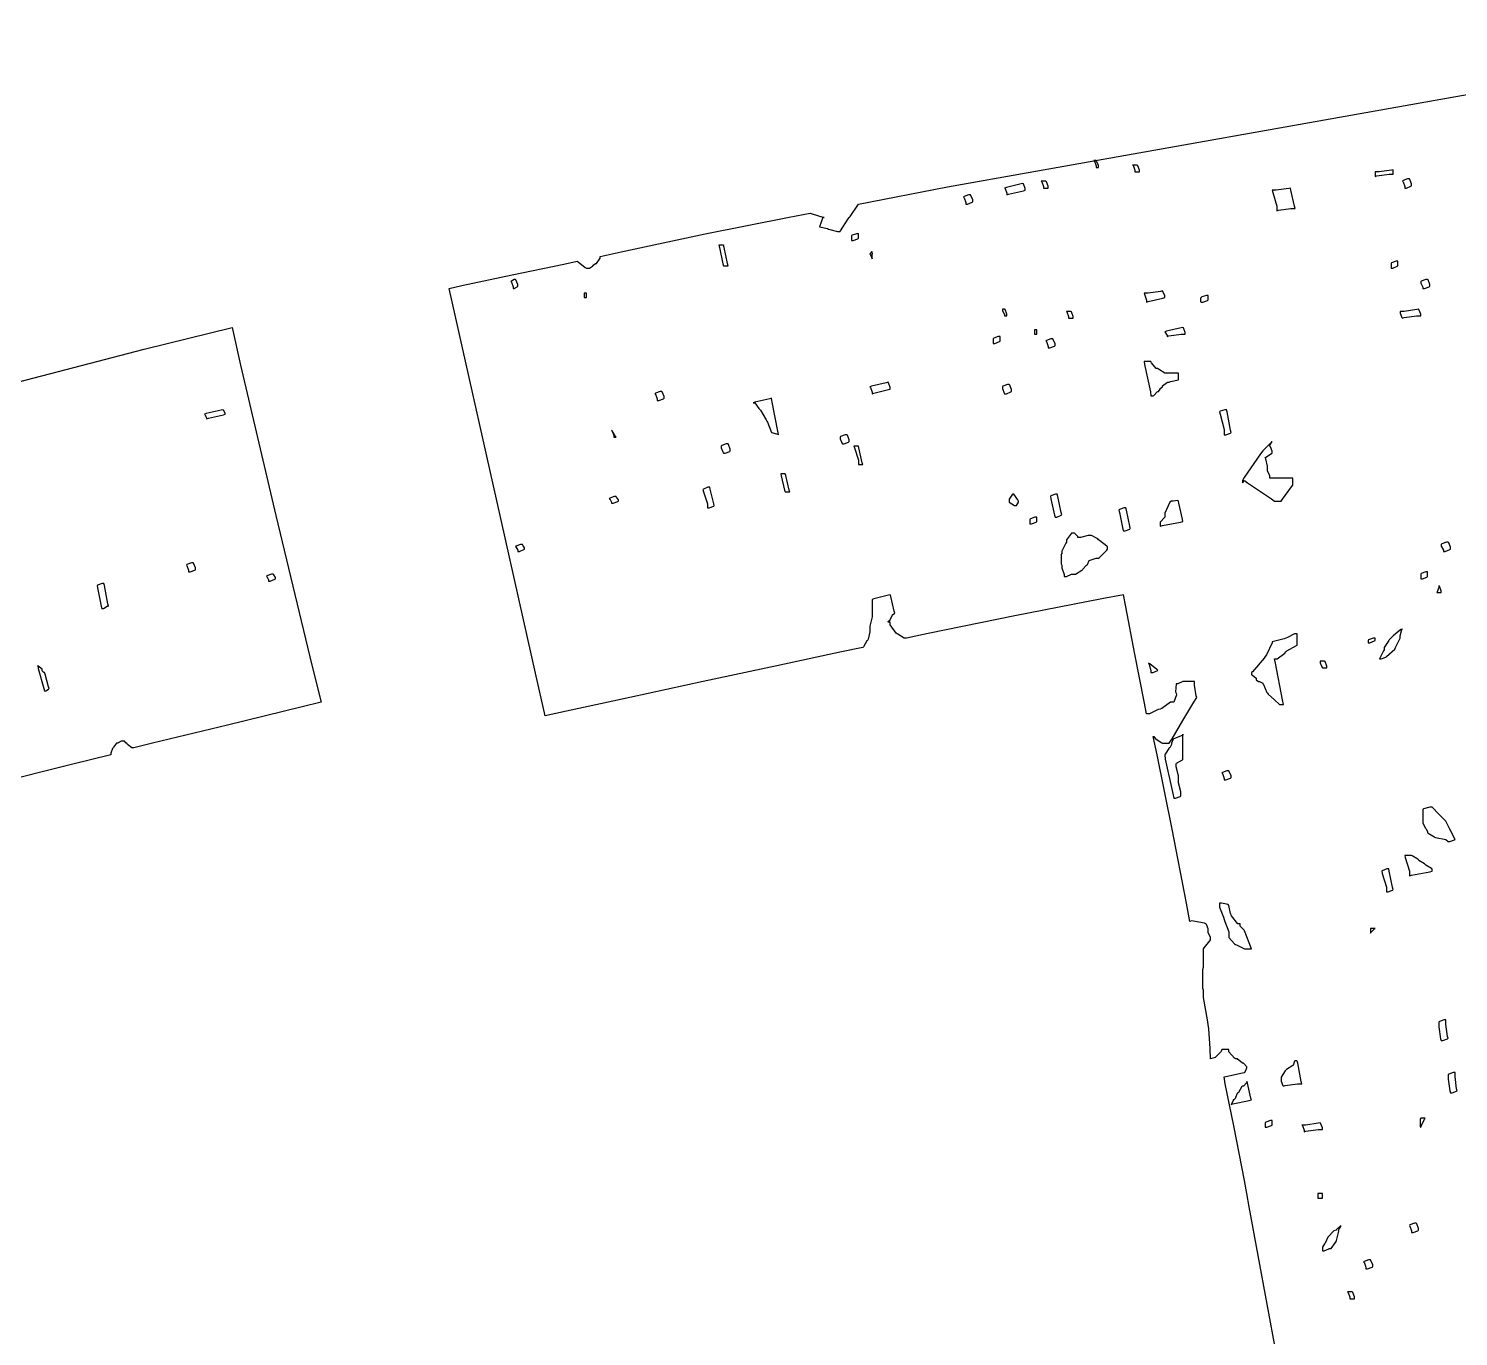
# Model space of a CAD drawing. Extents: x 54 to 303, y 49 to 296.
# Drawn here: x 98.32 to 120.39, y 272.04 to 292.23 of the extents above; entities that cross this region are included whole.
import ezdxf

# ---------------------------------------------------------------- set-up
doc = ezdxf.new("R2010")
doc.units = 0
doc.header["$MEASUREMENT"] = 0

msp = doc.modelspace()

# ---------------------------------------------------------------- linework, layer by layer
at = {"color": 7}
for points in [[(117.571, 271.789), (117.157, 274.046), (117.122, 274.249), (117.086, 274.453), (116.918, 275.295), (116.786, 275.944), (116.769, 276.049), (116.796, 276.058), (117.051, 276.111), (117.086, 276.119), (117.095, 276.129), (117.122, 276.189), (117.122, 276.189), (117.122, 276.207), (117.069, 276.261), (117.052, 276.261), (117.052, 276.261), (116.972, 276.331), (116.946, 276.331), (116.928, 276.341), (116.84, 276.44), (116.84, 276.472), (116.805, 276.472), (116.787, 276.472), (116.746, 276.472), (116.733, 276.472), (116.724, 276.445), (116.632, 276.349), (116.557, 276.331), (116.557, 276.331), (116.557, 276.331), (116.552, 276.491), (116.531, 276.79), (116.523, 276.86), (116.513, 276.932), (116.453, 277.275), (116.453, 277.39), (116.443, 277.417), (116.443, 277.708), (116.453, 277.742), (116.453, 277.814), (116.453, 277.972), (116.453, 278.025), (116.461, 278.043), (116.548, 278.149), (116.557, 278.165), (116.557, 278.201), (116.523, 278.28), (116.523, 278.306), (116.523, 278.334), (116.495, 278.404), (116.487, 278.412), (116.469, 278.422), (116.266, 278.457), (116.24, 278.448), (116.187, 278.73), (115.97, 279.877), (115.737, 281.023), (115.675, 281.304), (115.684, 281.304), (115.711, 281.27), (115.711, 281.27), (115.719, 281.262), (115.807, 281.209), (115.817, 281.2), (115.834, 281.2), (115.874, 281.2), (115.888, 281.2), (115.923, 281.2), (115.968, 281.27), (116.134, 281.553), (116.302, 281.835), (116.346, 281.905), (116.337, 281.932), (116.31, 282.097), (116.31, 282.152), (116.275, 282.152), (116.196, 282.152), (116.17, 282.152), (116.134, 282.152), (116.054, 282.116), (116.028, 282.116), (116.028, 282.116), (116.018, 281.994), (116.028, 281.976), (116.036, 281.95), (115.994, 281.833), (115.994, 281.833), (115.94, 281.833), (115.807, 281.739), (115.781, 281.729), (115.754, 281.721), (115.616, 281.657), (115.571, 281.657), (115.535, 281.843), (115.393, 282.575), (115.252, 283.308), (115.218, 283.493), (114.881, 283.431), (113.541, 283.17), (112.201, 282.893), (111.867, 282.822), (111.831, 282.822), (111.733, 282.884), (111.724, 282.892), (111.706, 282.902), (111.618, 283.027), (111.618, 283.068), (111.584, 283.068), (111.584, 283.078), (111.618, 283.104), (111.618, 283.104), (111.618, 283.104), (111.645, 283.174), (111.654, 283.174), (111.654, 283.184), (111.69, 283.21), (111.69, 283.21), (111.68, 283.238), (111.627, 283.466), (111.618, 283.493), (111.592, 283.484), (111.363, 283.431), (111.337, 283.421), (111.337, 283.369), (111.337, 283.25), (111.337, 283.21), (111.337, 283.15), (111.301, 283.01), (111.301, 282.964), (111.301, 282.92), (111.274, 282.805), (111.265, 282.787), (111.256, 282.779), (111.204, 282.691), (111.195, 282.681), (110.863, 282.611), (109.868, 282.397), (108.73, 282.152), (107.599, 281.908), (106.619, 281.694), (106.292, 281.623), (106.142, 282.284), (105.551, 284.922), (104.96, 287.558), (104.811, 288.219), (105.004, 288.264), (105.784, 288.432), (106.582, 288.598), (106.785, 288.642), (106.802, 288.634), (106.91, 288.546), (106.928, 288.536), (106.962, 288.536), (106.978, 288.536), (107.023, 288.564), (107.032, 288.572), (107.032, 288.582), (107.068, 288.608), (107.068, 288.608), (107.085, 288.608), (107.138, 288.687), (107.138, 288.713), (107.464, 288.785), (108.76, 289.063), (110.057, 289.323), (110.383, 289.384), (110.41, 289.375), (110.578, 289.323), (110.596, 289.314), (110.578, 289.314), (110.526, 289.172), (110.526, 289.172), (110.526, 289.172), (110.648, 289.147), (110.666, 289.137), (110.683, 289.129), (110.803, 289.101), (110.842, 289.101), (110.851, 289.111), (110.967, 289.296), (110.985, 289.314), (111.001, 289.331), (111.115, 289.508), (111.125, 289.524), (112.5, 289.789), (126.25, 292.232)], [(86.6151, 283.767), (100.101, 287.285), (101.46, 287.62), (101.592, 287.038), (102.133, 284.714), (102.693, 282.407), (102.835, 281.833), (102.543, 281.763), (101.388, 281.482), (100.233, 281.2), (99.9423, 281.128), (99.9148, 281.128), (99.8442, 281.182), (99.8361, 281.2), (99.8266, 281.2), (99.8001, 281.234), (99.8001, 281.234), (99.7659, 281.234), (99.7479, 281.234), (99.7038, 281.209), (99.6957, 281.2), (99.6777, 281.2), (99.6322, 281.138), (99.6237, 281.128), (99.6142, 281.12), (99.5895, 281.048), (99.5895, 281.023), (98.9803, 280.873), (96.5369, 280.26)]]:
    msp.add_lwpolyline(points, dxfattribs=at)
for points in [[(114.793, 290.09), (114.829, 290.09), (114.829, 290.117), (114.802, 290.187), (114.793, 290.196), (114.759, 290.196), (114.767, 290.187), (114.793, 290.114), (114.793, 290.09)], [(115.394, 290.019), (115.411, 290.019), (115.451, 290.019), (115.465, 290.019), (115.465, 290.045), (115.437, 290.116), (115.429, 290.124), (115.411, 290.124), (115.371, 290.124), (115.358, 290.124), (115.366, 290.124), (115.394, 290.045), (115.394, 290.019)], [(119.098, 289.947), (119.125, 289.957), (119.315, 289.983), (119.379, 289.983), (119.379, 290.001), (119.379, 290.041), (119.379, 290.054), (119.353, 290.045), (119.162, 290.019), (119.098, 290.019), (119.098, 290.001), (119.098, 289.961), (119.098, 289.947)], [(113.418, 289.667), (113.444, 289.676), (113.673, 289.728), (113.701, 289.737), (113.701, 289.764), (113.673, 289.834), (113.665, 289.843), (113.637, 289.834), (113.409, 289.781), (113.382, 289.771), (113.391, 289.763), (113.418, 289.691), (113.418, 289.667)], [(113.983, 289.771), (113.999, 289.771), (114.04, 289.771), (114.053, 289.771), (114.053, 289.799), (114.026, 289.869), (114.017, 289.877), (113.999, 289.877), (113.96, 289.877), (113.947, 289.877), (113.955, 289.869), (113.983, 289.796), (113.983, 289.771)], [(117.581, 289.418), (117.607, 289.428), (117.799, 289.454), (117.864, 289.454), (117.854, 289.49), (117.8, 289.737), (117.792, 289.771), (117.766, 289.763), (117.574, 289.737), (117.511, 289.737), (117.519, 289.702), (117.581, 289.49), (117.581, 289.418)], [(119.556, 289.771), (119.582, 289.771), (119.652, 289.799), (119.662, 289.807), (119.662, 289.834), (119.636, 289.905), (119.628, 289.913), (119.6, 289.913), (119.53, 289.887), (119.521, 289.877), (119.53, 289.869), (119.556, 289.796), (119.556, 289.771)], [(112.783, 289.524), (112.809, 289.524), (112.879, 289.552), (112.889, 289.56), (112.889, 289.588), (112.861, 289.658), (112.853, 289.667), (112.827, 289.667), (112.757, 289.64), (112.748, 289.631), (112.757, 289.622), (112.783, 289.549), (112.783, 289.524)], [(111.019, 288.961), (111.045, 288.961), (111.115, 288.987), (111.125, 288.995), (111.125, 289.013), (111.125, 289.053), (111.125, 289.065), (111.097, 289.065), (111.027, 289.041), (111.019, 289.031), (111.019, 289.015), (111.019, 288.975), (111.019, 288.961)], [(109.044, 288.572), (109.061, 288.572), (109.101, 288.572), (109.115, 288.572), (109.105, 288.608), (109.052, 288.855), (109.044, 288.889), (109.026, 288.889), (108.985, 288.889), (108.972, 288.889), (108.981, 288.855), (109.034, 288.6), (109.044, 288.572)], [(111.337, 288.749), (111.341, 288.754), (111.337, 288.785), (111.337, 288.785), (111.327, 288.785), (111.301, 288.749), (111.301, 288.749), (111.31, 288.74), (111.337, 288.678), (111.337, 288.678), (111.337, 288.678), (111.337, 288.732), (111.337, 288.749)], [(119.345, 288.536), (119.371, 288.536), (119.441, 288.564), (119.451, 288.572), (119.451, 288.59), (119.451, 288.63), (119.451, 288.642), (119.423, 288.642), (119.353, 288.618), (119.345, 288.608), (119.345, 288.608), (119.345, 288.554), (119.345, 288.536)], [(105.797, 288.219), (105.815, 288.219), (105.859, 288.247), (105.869, 288.255), (105.869, 288.282), (105.841, 288.352), (105.833, 288.36), (105.815, 288.36), (105.771, 288.335), (105.763, 288.326), (105.771, 288.317), (105.797, 288.244), (105.797, 288.219)], [(115.571, 288.007), (115.597, 288.017), (115.825, 288.071), (115.852, 288.079), (115.852, 288.105), (115.825, 288.175), (115.817, 288.183), (115.79, 288.175), (115.598, 288.149), (115.535, 288.149), (115.543, 288.133), (115.571, 288.039), (115.571, 288.007)], [(119.838, 288.219), (119.864, 288.219), (119.935, 288.247), (119.944, 288.255), (119.944, 288.282), (119.917, 288.352), (119.908, 288.36), (119.882, 288.36), (119.812, 288.335), (119.804, 288.326), (119.804, 288.3), (119.838, 288.24), (119.838, 288.219)], [(106.892, 288.079), (106.928, 288.079), (106.928, 288.097), (106.928, 288.137), (106.928, 288.149), (106.892, 288.149), (106.892, 288.149), (106.892, 288.097), (106.892, 288.079)], [(116.417, 288.007), (116.443, 288.007), (116.513, 288.035), (116.523, 288.043), (116.523, 288.061), (116.523, 288.101), (116.523, 288.113), (116.495, 288.113), (116.425, 288.089), (116.417, 288.079), (116.407, 288.071), (116.407, 288.017), (116.417, 288.007)], [(113.382, 287.796), (113.418, 287.796), (113.418, 287.824), (113.391, 287.894), (113.382, 287.903), (113.348, 287.903), (113.348, 287.876), (113.382, 287.817), (113.382, 287.796)], [(114.37, 287.76), (114.387, 287.76), (114.427, 287.76), (114.44, 287.76), (114.44, 287.788), (114.414, 287.859), (114.406, 287.867), (114.388, 287.867), (114.348, 287.867), (114.336, 287.867), (114.344, 287.859), (114.37, 287.786), (114.37, 287.76)], [(119.521, 287.76), (119.548, 287.77), (119.739, 287.796), (119.804, 287.796), (119.804, 287.824), (119.776, 287.894), (119.768, 287.903), (119.741, 287.894), (119.549, 287.867), (119.485, 287.867), (119.485, 287.841), (119.512, 287.77), (119.521, 287.76)], [(113.841, 287.514), (113.877, 287.514), (113.877, 287.532), (113.877, 287.572), (113.877, 287.584), (113.841, 287.584), (113.841, 287.568), (113.841, 287.528), (113.841, 287.514)], [(115.888, 287.478), (115.914, 287.488), (116.105, 287.514), (116.17, 287.514), (116.17, 287.541), (116.143, 287.612), (116.134, 287.62), (116.107, 287.612), (115.878, 287.559), (115.852, 287.55), (115.852, 287.55), (115.888, 287.496), (115.888, 287.478)], [(113.206, 287.373), (113.232, 287.373), (113.302, 287.4), (113.312, 287.408), (113.312, 287.426), (113.312, 287.466), (113.312, 287.478), (113.284, 287.478), (113.214, 287.453), (113.206, 287.444), (113.206, 287.444), (113.206, 287.391), (113.206, 287.373)], [(114.053, 287.302), (114.08, 287.302), (114.15, 287.329), (114.16, 287.338), (114.16, 287.365), (114.132, 287.435), (114.124, 287.444), (114.096, 287.444), (114.026, 287.418), (114.017, 287.408), (114.026, 287.4), (114.053, 287.327), (114.053, 287.302)], [(115.641, 286.562), (115.675, 286.562), (115.684, 286.571), (115.737, 286.624), (115.747, 286.632), (115.755, 286.632), (115.781, 286.668), (115.781, 286.668), (115.781, 286.677), (115.817, 286.702), (115.817, 286.702), (115.817, 286.72), (115.896, 286.772), (115.923, 286.772), (115.94, 286.782), (116.064, 286.808), (116.064, 286.808), (116.064, 286.826), (116.064, 286.866), (116.064, 286.879), (116.064, 286.915), (116.02, 286.915), (115.921, 286.915), (115.888, 286.915), (115.852, 286.915), (115.755, 286.977), (115.747, 286.985), (115.719, 286.985), (115.649, 287.074), (115.641, 287.091), (115.623, 287.091), (115.583, 287.091), (115.571, 287.091), (115.535, 287.091), (115.543, 287.047), (115.631, 286.624), (115.641, 286.562)], [(108.02, 286.492), (108.046, 286.492), (108.117, 286.518), (108.126, 286.526), (108.126, 286.553), (108.099, 286.624), (108.09, 286.632), (108.064, 286.632), (107.994, 286.606), (107.986, 286.596), (107.994, 286.588), (108.02, 286.516), (108.02, 286.492)], [(111.337, 286.596), (111.363, 286.606), (111.592, 286.659), (111.618, 286.668), (111.618, 286.694), (111.592, 286.764), (111.584, 286.772), (111.556, 286.764), (111.327, 286.712), (111.301, 286.702), (111.31, 286.694), (111.337, 286.621), (111.337, 286.596)], [(113.382, 286.596), (113.409, 286.596), (113.479, 286.624), (113.488, 286.632), (113.488, 286.659), (113.462, 286.73), (113.454, 286.738), (113.426, 286.738), (113.356, 286.712), (113.348, 286.702), (113.348, 286.676), (113.373, 286.606), (113.382, 286.596)], [(109.608, 286.349), (109.616, 286.341), (109.704, 286.191), (109.714, 286.173), (109.722, 286.156), (109.784, 285.997), (109.784, 285.997), (109.784, 285.997), (109.881, 285.972), (109.89, 285.962), (109.881, 286.016), (109.793, 286.465), (109.784, 286.526), (109.757, 286.518), (109.528, 286.465), (109.502, 286.456), (109.528, 286.456), (109.59, 286.367), (109.608, 286.349)], [(101.071, 286.209), (101.097, 286.218), (101.326, 286.271), (101.353, 286.279), (101.353, 286.297), (101.326, 286.341), (101.317, 286.349), (101.29, 286.341), (101.061, 286.289), (101.035, 286.279), (101.043, 286.271), (101.071, 286.209), (101.071, 286.209)], [(116.769, 285.962), (116.796, 285.962), (116.866, 285.988), (116.876, 285.997), (116.866, 286.033), (116.814, 286.315), (116.805, 286.349), (116.778, 286.349), (116.707, 286.325), (116.699, 286.315), (116.707, 286.281), (116.769, 286.042), (116.769, 285.962)], [(107.351, 285.926), (107.385, 285.926), (107.375, 285.936), (107.323, 286.024), (107.315, 286.033), (107.323, 286.024), (107.351, 285.951), (107.351, 285.926)], [(109.044, 285.68), (109.07, 285.68), (109.139, 285.706), (109.149, 285.714), (109.149, 285.742), (109.123, 285.812), (109.115, 285.82), (109.087, 285.82), (109.016, 285.796), (109.008, 285.786), (109.008, 285.76), (109.034, 285.698), (109.044, 285.68)], [(110.878, 285.82), (110.905, 285.82), (110.975, 285.848), (110.985, 285.856), (110.985, 285.884), (110.957, 285.954), (110.949, 285.962), (110.921, 285.962), (110.851, 285.936), (110.842, 285.926), (110.842, 285.9), (110.869, 285.838), (110.878, 285.82)], [(111.125, 285.503), (111.142, 285.503), (111.181, 285.503), (111.195, 285.503), (111.186, 285.531), (111.133, 285.76), (111.125, 285.786), (111.107, 285.786), (111.067, 285.786), (111.055, 285.786), (111.063, 285.76), (111.125, 285.568), (111.125, 285.503)], [(117.086, 285.257), (117.13, 285.222), (117.501, 284.974), (117.545, 284.938), (117.581, 284.938), (117.598, 284.938), (117.638, 284.938), (117.651, 284.938), (117.668, 284.966), (117.81, 285.159), (117.828, 285.185), (117.828, 285.203), (117.828, 285.244), (117.828, 285.257), (117.828, 285.291), (117.784, 285.291), (117.685, 285.291), (117.651, 285.291), (117.607, 285.291), (117.508, 285.291), (117.475, 285.291), (117.475, 285.327), (117.439, 285.407), (117.439, 285.433), (117.439, 285.477), (117.413, 285.592), (117.405, 285.61), (117.413, 285.619), (117.501, 285.671), (117.511, 285.68), (117.511, 285.707), (117.483, 285.778), (117.475, 285.786), (117.475, 285.804), (117.511, 285.856), (117.511, 285.856), (117.511, 285.856), (117.447, 285.796), (117.439, 285.786), (117.429, 285.778), (117.377, 285.724), (117.369, 285.714), (117.333, 285.67), (117.078, 285.301), (117.052, 285.257), (117.052, 285.221), (117.052, 285.221), (117.086, 285.257), (117.086, 285.257)], [(109.996, 285.08), (110.013, 285.08), (110.053, 285.08), (110.067, 285.08), (110.057, 285.107), (110.005, 285.335), (109.996, 285.361), (109.978, 285.361), (109.939, 285.361), (109.926, 285.361), (109.934, 285.327), (109.987, 285.107), (109.996, 285.08)], [(108.796, 284.832), (108.822, 284.832), (108.893, 284.86), (108.902, 284.868), (108.893, 284.896), (108.84, 285.125), (108.832, 285.151), (108.804, 285.151), (108.734, 285.125), (108.726, 285.115), (108.734, 285.08), (108.796, 284.894), (108.796, 284.832)], [(107.315, 284.904), (107.341, 284.904), (107.411, 284.93), (107.421, 284.938), (107.421, 284.956), (107.393, 285), (107.385, 285.008), (107.359, 285.008), (107.289, 284.984), (107.28, 284.974), (107.289, 284.974), (107.315, 284.922), (107.315, 284.904)], [(113.524, 285.044), (113.506, 285.044), (113.454, 284.966), (113.454, 284.938), (113.454, 284.922), (113.532, 284.868), (113.558, 284.868), (113.567, 284.868), (113.594, 284.922), (113.594, 284.938), (113.585, 284.956), (113.524, 285.044), (113.524, 285.044)], [(114.16, 284.692), (114.186, 284.692), (114.254, 284.719), (114.264, 284.728), (114.254, 284.763), (114.202, 285.01), (114.194, 285.044), (114.166, 285.044), (114.096, 285.018), (114.088, 285.008), (114.096, 284.974), (114.15, 284.719), (114.16, 284.692)], [(115.958, 284.938), (115.93, 284.922), (115.852, 284.75), (115.852, 284.692), (115.852, 284.692), (115.781, 284.613), (115.781, 284.585), (115.781, 284.551), (115.816, 284.561), (116.098, 284.613), (116.134, 284.621), (116.125, 284.657), (116.072, 284.904), (116.064, 284.938), (116.054, 284.948), (115.981, 284.938), (115.958, 284.938)], [(113.771, 284.585), (113.797, 284.585), (113.867, 284.613), (113.877, 284.621), (113.877, 284.639), (113.877, 284.679), (113.877, 284.692), (113.85, 284.692), (113.779, 284.666), (113.771, 284.656), (113.771, 284.656), (113.771, 284.603), (113.771, 284.585)], [(115.218, 284.479), (115.244, 284.479), (115.313, 284.507), (115.322, 284.515), (115.313, 284.551), (115.261, 284.798), (115.252, 284.832), (115.225, 284.832), (115.154, 284.807), (115.146, 284.798), (115.154, 284.763), (115.208, 284.507), (115.218, 284.479)], [(114.44, 284.445), (114.414, 284.445), (114.336, 284.339), (114.336, 284.303), (114.326, 284.287), (114.264, 284.167), (114.264, 284.127), (114.254, 284.118), (114.254, 283.968), (114.264, 283.95), (114.264, 283.906), (114.3, 283.807), (114.3, 283.774), (114.335, 283.774), (114.413, 283.81), (114.44, 283.81), (114.475, 283.81), (114.573, 283.872), (114.583, 283.88), (114.591, 283.89), (114.643, 283.942), (114.653, 283.95), (114.661, 283.96), (114.689, 284.022), (114.689, 284.022), (114.689, 284.022), (114.793, 284.056), (114.829, 284.056), (114.846, 284.066), (114.96, 284.181), (114.97, 284.198), (114.97, 284.233), (114.96, 284.243), (114.846, 284.331), (114.829, 284.339), (114.82, 284.357), (114.723, 284.409), (114.723, 284.409), (114.669, 284.409), (114.551, 284.375), (114.512, 284.375), (114.512, 284.393), (114.458, 284.445), (114.44, 284.445)], [(105.869, 284.163), (105.895, 284.163), (105.964, 284.19), (105.974, 284.198), (105.974, 284.216), (105.948, 284.26), (105.94, 284.269), (105.912, 284.269), (105.841, 284.243), (105.833, 284.233), (105.841, 284.233), (105.869, 284.181), (105.869, 284.163)], [(120.157, 284.163), (120.183, 284.163), (120.252, 284.19), (120.261, 284.198), (120.261, 284.225), (120.235, 284.295), (120.227, 284.303), (120.2, 284.303), (120.129, 284.278), (120.121, 284.269), (120.121, 284.243), (120.157, 284.183), (120.157, 284.163)], [(100.788, 283.846), (100.814, 283.846), (100.885, 283.872), (100.894, 283.88), (100.894, 283.907), (100.867, 283.978), (100.858, 283.986), (100.832, 283.986), (100.762, 283.96), (100.754, 283.95), (100.762, 283.942), (100.788, 283.87), (100.788, 283.846)], [(102.023, 283.704), (102.049, 283.704), (102.12, 283.731), (102.129, 283.74), (102.129, 283.758), (102.102, 283.802), (102.093, 283.81), (102.067, 283.81), (101.997, 283.784), (101.989, 283.774), (101.997, 283.774), (102.023, 283.722), (102.023, 283.704)], [(119.804, 283.74), (119.83, 283.74), (119.899, 283.766), (119.908, 283.774), (119.908, 283.792), (119.908, 283.833), (119.908, 283.846), (119.882, 283.846), (119.812, 283.819), (119.804, 283.81), (119.804, 283.793), (119.804, 283.753), (119.804, 283.74)], [(99.4474, 283.281), (99.4738, 283.281), (99.5331, 283.317), (99.5535, 283.317), (99.544, 283.352), (99.4915, 283.635), (99.4833, 283.669), (99.4558, 283.669), (99.3856, 283.643), (99.3771, 283.633), (99.3856, 283.599), (99.4378, 283.317), (99.4474, 283.281)], [(120.051, 283.527), (120.067, 283.527), (120.107, 283.527), (120.121, 283.527), (120.121, 283.555), (120.093, 283.625), (120.085, 283.633), (120.085, 283.607), (120.059, 283.537), (120.051, 283.527)], [(117.263, 282.186), (117.263, 282.178), (117.299, 282.152), (117.299, 282.152), (117.315, 282.152), (117.369, 282.126), (117.369, 282.116), (117.377, 282.108), (117.429, 281.985), (117.439, 281.976), (117.447, 281.959), (117.545, 281.869), (117.545, 281.869), (117.545, 281.869), (117.624, 281.799), (117.651, 281.799), (117.687, 281.799), (117.669, 281.871), (117.562, 282.435), (117.545, 282.505), (117.589, 282.505), (117.704, 282.593), (117.722, 282.611), (117.738, 282.629), (117.888, 282.707), (117.898, 282.715), (117.898, 282.76), (117.898, 282.859), (117.898, 282.892), (117.854, 282.892), (117.748, 282.831), (117.722, 282.822), (117.694, 282.813), (117.511, 282.768), (117.511, 282.751), (117.511, 282.751), (117.421, 282.567), (117.405, 282.539), (117.387, 282.513), (117.209, 282.302), (117.192, 282.292), (117.192, 282.258), (117.209, 282.25), (117.263, 282.203), (117.263, 282.186)], [(119.521, 282.964), (119.494, 282.955), (119.379, 282.858), (119.379, 282.858), (119.379, 282.858), (119.318, 282.797), (119.309, 282.787), (119.3, 282.769), (119.239, 282.677), (119.239, 282.645), (119.229, 282.629), (119.177, 282.523), (119.169, 282.505), (119.195, 282.505), (119.265, 282.531), (119.275, 282.539), (119.275, 282.539), (119.406, 282.655), (119.415, 282.681), (119.423, 282.699), (119.485, 282.822), (119.485, 282.822), (119.485, 282.858), (119.512, 282.955), (119.521, 282.964)], [(118.992, 282.751), (119.018, 282.751), (119.089, 282.779), (119.098, 282.787), (119.098, 282.822), (119.071, 282.822), (119, 282.797), (118.992, 282.787), (118.992, 282.751)], [(118.287, 282.363), (118.303, 282.363), (118.343, 282.363), (118.357, 282.363), (118.357, 282.39), (118.329, 282.461), (118.321, 282.469), (118.303, 282.469), (118.263, 282.469), (118.251, 282.469), (118.251, 282.443), (118.277, 282.381), (118.287, 282.363)], [(98.5654, 282.01), (98.5834, 282.01), (98.6275, 282.038), (98.6374, 282.046), (98.6275, 282.073), (98.5739, 282.266), (98.5654, 282.292), (98.5559, 282.292), (98.5312, 282.32), (98.5312, 282.328), (98.5312, 282.346), (98.4691, 282.39), (98.461, 282.399), (98.4691, 282.355), (98.5559, 282.046), (98.5654, 282.01)], [(115.641, 282.292), (115.667, 282.292), (115.737, 282.32), (115.747, 282.328), (115.729, 282.338), (115.622, 282.426), (115.605, 282.435), (115.613, 282.417), (115.641, 282.324), (115.641, 282.292)], [(115.994, 281.27), (115.984, 281.262), (115.958, 281.2), (115.958, 281.2), (115.958, 281.182), (115.932, 281.128), (115.923, 281.128), (115.914, 281.12), (115.86, 281.033), (115.852, 281.023), (115.86, 280.953), (115.976, 280.424), (115.994, 280.352), (116.02, 280.352), (116.09, 280.38), (116.1, 280.388), (116.1, 280.45), (116.064, 280.589), (116.064, 280.635), (116.064, 280.697), (116.028, 280.836), (116.028, 280.881), (116.036, 280.891), (116.125, 280.943), (116.134, 280.952), (116.134, 281.006), (116.134, 281.125), (116.134, 281.164), (116.134, 281.208), (116.134, 281.307), (116.134, 281.34), (116.134, 281.324), (116.02, 281.28), (115.994, 281.27)], [(116.769, 280.635), (116.796, 280.635), (116.866, 280.662), (116.876, 280.671), (116.876, 280.697), (116.848, 280.767), (116.84, 280.775), (116.812, 280.775), (116.742, 280.75), (116.733, 280.741), (116.742, 280.732), (116.769, 280.659), (116.769, 280.635)], [(119.838, 279.999), (119.838, 279.973), (119.874, 279.893), (119.874, 279.893), (119.882, 279.885), (119.908, 279.84), (119.908, 279.823), (119.917, 279.815), (120.005, 279.762), (120.015, 279.753), (120.031, 279.745), (120.191, 279.717), (120.191, 279.717), (120.227, 279.683), (120.253, 279.683), (120.323, 279.709), (120.333, 279.717), (120.333, 279.717), (120.27, 279.842), (120.261, 279.859), (120.252, 279.877), (120.191, 279.999), (120.191, 279.999), (120.182, 280.009), (120.093, 280.097), (120.085, 280.106), (120.075, 280.115), (119.989, 280.203), (119.98, 280.212), (119.944, 280.212), (119.847, 280.186), (119.838, 280.176), (119.838, 280.132), (119.838, 280.033), (119.838, 279.999)], [(119.628, 279.153), (119.662, 279.163), (119.944, 279.215), (119.98, 279.224), (119.98, 279.26), (119.971, 279.269), (119.882, 279.321), (119.874, 279.33), (119.864, 279.339), (119.776, 279.392), (119.768, 279.4), (119.759, 279.41), (119.67, 279.462), (119.662, 279.47), (119.628, 279.47), (119.61, 279.47), (119.568, 279.47), (119.556, 279.47), (119.564, 279.436), (119.628, 279.225), (119.628, 279.153)], [(119.275, 278.907), (119.301, 278.907), (119.37, 278.933), (119.379, 278.941), (119.37, 278.977), (119.318, 279.225), (119.309, 279.26), (119.282, 279.26), (119.211, 279.233), (119.203, 279.224), (119.211, 279.189), (119.275, 278.978), (119.275, 278.907)], [(116.699, 278.73), (116.699, 278.668), (116.76, 278.518), (116.769, 278.482), (116.778, 278.448), (116.84, 278.289), (116.84, 278.235), (116.84, 278.201), (116.928, 278.105), (116.946, 278.095), (116.962, 278.087), (117.082, 278.025), (117.122, 278.025), (117.139, 278.025), (117.179, 278.025), (117.192, 278.025), (117.183, 278.051), (117.095, 278.28), (117.086, 278.306), (117.077, 278.316), (117.025, 278.369), (117.016, 278.378), (117.016, 278.412), (116.98, 278.412), (116.884, 278.536), (116.876, 278.554), (116.866, 278.572), (116.84, 278.694), (116.84, 278.694), (116.83, 278.712), (116.731, 278.73), (116.699, 278.73)], [(119.027, 278.271), (119.035, 278.281), (119.089, 278.334), (119.098, 278.342), (119.08, 278.342), (119.039, 278.342), (119.027, 278.342), (119.027, 278.325), (119.027, 278.271), (119.027, 278.271)], [(120.121, 276.614), (120.147, 276.614), (120.217, 276.64), (120.227, 276.648), (120.217, 276.675), (120.191, 276.867), (120.191, 276.931), (120.164, 276.931), (120.093, 276.904), (120.085, 276.895), (120.085, 276.824), (120.111, 276.64), (120.121, 276.614)], [(117.864, 276.295), (117.854, 276.295), (117.833, 276.225), (117.828, 276.225), (117.828, 276.225), (117.73, 276.164), (117.722, 276.155), (117.712, 276.146), (117.651, 276.047), (117.651, 276.013), (117.651, 275.987), (117.677, 275.918), (117.687, 275.908), (117.713, 275.918), (117.904, 275.942), (117.968, 275.942), (117.959, 275.978), (117.906, 276.261), (117.898, 276.295), (117.894, 276.299), (117.864, 276.297), (117.864, 276.295)], [(120.261, 275.802), (120.288, 275.802), (120.358, 275.828), (120.367, 275.836), (120.358, 275.864), (120.333, 276.056), (120.333, 276.119), (120.305, 276.119), (120.235, 276.094), (120.227, 276.085), (120.227, 276.014), (120.252, 275.838), (120.261, 275.802)], [(117.052, 275.908), (117.042, 275.9), (116.99, 275.812), (116.982, 275.802), (116.972, 275.794), (116.946, 275.732), (116.946, 275.732), (116.946, 275.723), (116.918, 275.696), (116.91, 275.696), (116.91, 275.679), (116.884, 275.635), (116.876, 275.626), (116.902, 275.635), (117.157, 275.688), (117.192, 275.696), (117.183, 275.723), (117.13, 275.952), (117.122, 275.978), (117.122, 275.962), (117.069, 275.908), (117.052, 275.908)], [(117.405, 275.273), (117.431, 275.273), (117.501, 275.299), (117.511, 275.307), (117.511, 275.325), (117.511, 275.366), (117.511, 275.379), (117.483, 275.379), (117.413, 275.353), (117.405, 275.343), (117.405, 275.343), (117.405, 275.291), (117.405, 275.273)], [(119.804, 275.273), (119.812, 275.291), (119.864, 275.397), (119.874, 275.413), (119.856, 275.413), (119.816, 275.413), (119.804, 275.413), (119.794, 275.397), (119.794, 275.282), (119.804, 275.273)], [(118.004, 275.203), (118.03, 275.212), (118.222, 275.237), (118.287, 275.237), (118.287, 275.264), (118.259, 275.335), (118.251, 275.343), (118.223, 275.335), (118.032, 275.307), (117.968, 275.307), (117.977, 275.299), (118.004, 275.227), (118.004, 275.203)], [(118.217, 274.179), (118.233, 274.179), (118.273, 274.179), (118.287, 274.179), (118.287, 274.197), (118.287, 274.236), (118.287, 274.249), (118.269, 274.249), (118.229, 274.249), (118.217, 274.249), (118.217, 274.249), (118.217, 274.197), (118.217, 274.179)], [(118.569, 273.756), (118.559, 273.747), (118.506, 273.695), (118.497, 273.685), (118.462, 273.677), (118.369, 273.579), (118.329, 273.483), (118.321, 273.473), (118.321, 273.473), (118.287, 273.421), (118.287, 273.403), (118.287, 273.367), (118.313, 273.367), (118.383, 273.395), (118.393, 273.403), (118.419, 273.403), (118.488, 273.492), (118.497, 273.509), (118.506, 273.527), (118.541, 273.669), (118.533, 273.685), (118.541, 273.695), (118.569, 273.74), (118.569, 273.756)], [(119.662, 273.649), (119.688, 273.649), (119.759, 273.677), (119.768, 273.685), (119.768, 273.713), (119.741, 273.783), (119.732, 273.792), (119.706, 273.792), (119.636, 273.765), (119.628, 273.756), (119.636, 273.747), (119.662, 273.674), (119.662, 273.649)], [(118.956, 273.086), (118.982, 273.086), (119.053, 273.112), (119.063, 273.12), (119.063, 273.148), (119.035, 273.218), (119.027, 273.226), (119, 273.226), (118.93, 273.2), (118.922, 273.19), (118.93, 273.19), (118.956, 273.112), (118.956, 273.086)], [(118.71, 272.627), (118.726, 272.627), (118.766, 272.627), (118.78, 272.627), (118.78, 272.655), (118.754, 272.725), (118.746, 272.733), (118.728, 272.733), (118.686, 272.733), (118.674, 272.733), (118.682, 272.725), (118.71, 272.652), (118.71, 272.627)]]:
    msp.add_lwpolyline(points, close=True, dxfattribs=at)

doc.saveas('drawing.dxf')
